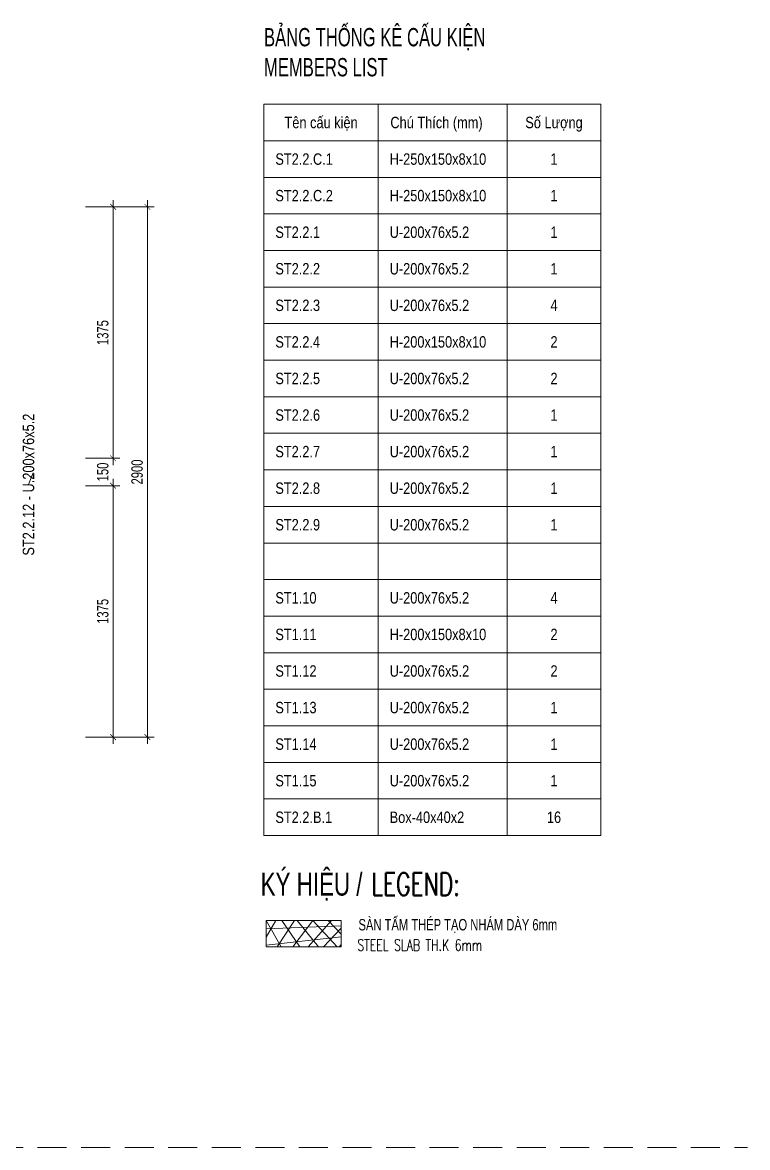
# Model space of a CAD drawing. Header units: millimetres. Extents: x 80771 to 163038, y -101774 to -59328.
# Drawn here: x 115763 to 119727, y -80503 to -74349 of the extents above; entities that cross this region are included whole.
import ezdxf
from ezdxf.enums import TextEntityAlignment as Align

# ---------------------------------------------------------------- set-up
doc = ezdxf.new("R2010")
doc.units = ezdxf.units.MM
doc.linetypes.add('HIDDEN2', pattern=[4.762499999999999, 3.175, -1.5875])
for name, color, linetype, lineweight in [('$0$NDC_S_ANNO', 7, 'Continuous', 20), ('$0$NDC_S_DIM', 1, 'Continuous', 15), ('NDC_S-CONT', 3, 'Continuous', 20), ('NDC_S-HTCH-MAT', 8, 'Continuous', 15), ('NDC_S-TABL', 3, 'Continuous', 20), ('NDC_S-TEXT-EN', 2, 'Continuous', 20), ('NDC_S-TEXT-VIE', 7, 'Continuous', 20), ('NDC_S_BEAM NAME', 7, 'Continuous', 9), ('NDC_S_DIM', 1, 'Continuous', 15), ('NDC_S_HIDDEN', 8, 'HIDDEN2', 13)]:
    doc.layers.add(name, color=color, linetype=linetype, lineweight=lineweight)
doc.styles.add('$0$ARIAL', font='arial.ttf', dxfattribs={"width": 0.8})
doc.styles.add('$0$NDC_DIM', font='', dxfattribs={"width": 0.75})
doc.styles.add('NDC_ARIAL', font='arial.ttf', dxfattribs={"width": 0.85})
doc.styles.add('NDC_DIM', font='', dxfattribs={"width": 0.75})
doc.styles.add('NDC_EN TXT', font='romans.shx', dxfattribs={"width": 0.8})
doc.styles.add('NDC_VIE TXT', font='arial.ttf', dxfattribs={"width": 0.8})
doc.styles.get('$0$NDC_DIM').set_extended_font_data('Dotum')
doc.styles.get('NDC_DIM').set_extended_font_data('Dotum')
doc.dimstyles.new('$0$NDC_dim_iso', dxfattribs={"dimtxt": 2.5, "dimasz": 1, "dimexe": 1.5, "dimexo": 2.5, "dimgap": 1, "dimtad": 1, "dimdec": 0, "dimzin": 0, "dimdsep": 46, "dimtxsty": '$0$NDC_DIM', "dimblk": '$0$DIMMARK', "dimcen": 0.09, "dimdle": 1.2, "dimclrd": 1, "dimclre": 1, "dimclrt": 3, "dimadec": 0, "dimazin": 0, "dimtfac": 1, "dimtdec": 0, "dimtix": 1, "dimtofl": 0, "dimtmove": 0, "dimatfit": 3, "dimfxl": 8, "dimfxlon": 1, "dimtolj": 1, "dimtzin": 0, "dimarcsym": 0})
doc.dimstyles.new('NDC_dim_25', dxfattribs={"dimscale": 25, "dimtxt": 2.5, "dimasz": 1.5, "dimexe": 1.5, "dimexo": 2.5, "dimgap": 1, "dimtad": 1, "dimdec": 0, "dimrnd": 0.001, "dimzin": 0, "dimdsep": 46, "dimtxsty": 'NDC_DIM', "dimblk": 'DIMMARK', "dimcen": 0, "dimdle": 1.2, "dimclrd": 256, "dimclre": 256, "dimclrt": 3, "dimadec": 0, "dimazin": 0, "dimtfac": 1, "dimtdec": 0, "dimtix": 1, "dimtofl": 0, "dimtmove": 2, "dimatfit": 3, "dimfxl": 6, "dimfxlon": 1, "dimtolj": 1, "dimtzin": 0, "dimlwd": -1, "dimlwe": -1, "dimarcsym": 0})

# ---------------------------------------------------------------- blocks, each defined once
blk = doc.blocks.new('DIMMARK')
at = {"layer": 'NDC_S_DIM', "color": 1}
blk.add_line((-1.5, 0), (1, 0), dxfattribs=at)
at = {"layer": 'NDC_S_DIM', "color": 2, "const_width": 0.1}
blk.add_lwpolyline([(-0.4242640687119285, -0.4242640687119285), (0.4242640687119285, 0.4242640687119285)], dxfattribs=at)
blk = doc.blocks.new('*D352')
at = {"layer": 'Defpoints', "color": 0, "transparency": 16777216}
for p in [(115724.774779579, -76882.91578608443), (116257.9892694139, -76882.91578608443), (115724.774779579, -78257.91578608447)]:
    blk.add_point(p, dxfattribs=at)
at = {"layer": 'NDC_S_DIM', "transparency": 16777216}
for p, q in [((116107.9892694139, -76882.91578608443), (116295.4892694139, -76882.91578608443)), ((116257.9892694139, -78220.41578608447), (116257.9892694139, -76920.41578608443)), ((116107.9892694139, -78257.91578608447), (116295.4892694139, -78257.91578608447))]:
    blk.add_line(p, q, dxfattribs=at)
at = {"layer": 'NDC_S_DIM', "transparency": 16777216, "xscale": 37.5, "yscale": 37.5, "zscale": 37.5}
for p, rotation in [((116257.9892694139, -76882.91578608443), 90), ((116257.9892694139, -78257.91578608447), 270)]:
    blk.add_blockref('DIMMARK', p, dxfattribs=dict(at, rotation=rotation))
at = {"layer": 'NDC_S_DIM', "color": 3, "transparency": 16777216, "insert": (116201.6968677857, -77570.41578608446), "char_height": 62.5, "attachment_point": 5, "rotation": 90, "style": 'NDC_DIM'}
blk.add_mtext('\\A1;1375', dxfattribs=at)
blk = doc.blocks.new('*D353')
at = {"layer": 'Defpoints', "color": 0, "transparency": 16777216}
for p in [(115724.774779579, -76732.91578608441), (116257.989269414, -76732.91578608441), (115724.774779579, -76882.91578608443)]:
    blk.add_point(p, dxfattribs=at)
at = {"layer": 'NDC_S_DIM', "transparency": 16777216}
for p, q in [((116257.989269414, -76695.41578608441), (116257.989269414, -76657.91578608441)), ((116107.989269414, -76732.91578608441), (116295.489269414, -76732.91578608441)), ((116107.989269414, -76882.91578608443), (116295.489269414, -76882.91578608443)), ((116257.989269414, -76920.41578608443), (116257.989269414, -76957.91578608443))]:
    blk.add_line(p, q, dxfattribs=at)
at = {"layer": 'NDC_S_DIM', "transparency": 16777216, "xscale": 37.5, "yscale": 37.5, "zscale": 37.5}
for p, rotation in [((116257.989269414, -76732.91578608441), 270), ((116257.989269414, -76882.91578608443), 90)]:
    blk.add_blockref('DIMMARK', p, dxfattribs=dict(at, rotation=rotation))
at = {"layer": 'NDC_S_DIM', "color": 3, "transparency": 16777216, "insert": (116201.6968677857, -76807.91578608443), "char_height": 62.5, "attachment_point": 5, "rotation": 90, "style": 'NDC_DIM'}
blk.add_mtext('\\A1;150', dxfattribs=at)
blk = doc.blocks.new('*D354')
at = {"layer": 'Defpoints', "color": 0, "transparency": 16777216}
for p in [(115724.774779579, -75357.91578608447), (116257.9892694141, -75357.91578608447), (115724.774779579, -76732.91578608441)]:
    blk.add_point(p, dxfattribs=at)
at = {"layer": 'NDC_S_DIM', "transparency": 16777216}
for p, q in [((116107.9892694141, -75357.91578608447), (116295.4892694141, -75357.91578608447)), ((116257.9892694141, -76695.41578608441), (116257.9892694141, -75395.41578608447)), ((116107.9892694141, -76732.91578608441), (116295.4892694141, -76732.91578608441))]:
    blk.add_line(p, q, dxfattribs=at)
at = {"layer": 'NDC_S_DIM', "transparency": 16777216, "xscale": 37.5, "yscale": 37.5, "zscale": 37.5}
for p, rotation in [((116257.9892694141, -75357.91578608447), 90), ((116257.9892694141, -76732.91578608441), 270)]:
    blk.add_blockref('DIMMARK', p, dxfattribs=dict(at, rotation=rotation))
at = {"layer": 'NDC_S_DIM', "color": 3, "transparency": 16777216, "insert": (116201.6968677859, -76045.41578608446), "char_height": 62.5, "attachment_point": 5, "rotation": 90, "style": 'NDC_DIM'}
blk.add_mtext('\\A1;1375', dxfattribs=at)
blk = doc.blocks.new('*D355')
at = {"layer": 'Defpoints', "color": 0, "transparency": 16777216}
for p in [(115724.774779579, -75357.91578608433), (116445.4892694141, -75357.91578608433), (115724.774779579, -78257.91578608447)]:
    blk.add_point(p, dxfattribs=at)
at = {"layer": 'NDC_S_DIM', "transparency": 16777216}
for p, q in [((116295.4892694141, -75357.91578608433), (116482.9892694141, -75357.91578608433)), ((116445.4892694141, -78220.41578608447), (116445.4892694141, -75395.41578608433)), ((116295.4892694141, -78257.91578608447), (116482.9892694141, -78257.91578608447))]:
    blk.add_line(p, q, dxfattribs=at)
at = {"layer": 'NDC_S_DIM', "transparency": 16777216, "xscale": 37.5, "yscale": 37.5, "zscale": 37.5}
for p, rotation in [((116445.4892694141, -75357.91578608433), 90), ((116445.4892694141, -78257.91578608447), 270)]:
    blk.add_blockref('DIMMARK', p, dxfattribs=dict(at, rotation=rotation))
at = {"layer": 'NDC_S_DIM', "color": 3, "transparency": 16777216, "insert": (116389.1968677859, -76807.91578608441), "char_height": 62.5, "attachment_point": 5, "rotation": 90, "style": 'NDC_DIM'}
blk.add_mtext('\\A1;2900', dxfattribs=at)
blk = doc.blocks.new('$0$DIMMARK')
at = {"layer": '$0$NDC_S_DIM', "color": 1}
blk.add_line((-1.5, 0), (1, 0), dxfattribs=at)
at = {"layer": '$0$NDC_S_DIM', "color": 2, "const_width": 0.1}
blk.add_lwpolyline([(-0.4242640687119285, -0.4242640687119285), (0.4242640687119285, 0.4242640687119285)], dxfattribs=at)
blk = doc.blocks.new('*U6')
at = {"layer": '$0$NDC_S_ANNO', "ltscale": 0.8, "style": '$0$ARIAL', "width": 0.8, "flags": 1}
blk.add_attdef('CHU_THICH', text='', height=2.5, dxfattribs=at).set_placement((0, 0), align=Align.MIDDLE_CENTER)
at = {"layer": '$0$NDC_S_ANNO', "ltscale": 0.8, "style": '$0$ARIAL', "width": 0.8}
blk.add_attdef('TEN', text='', height=2.5, dxfattribs=at).set_placement((-2.578270345291724, 1.026458553720925), align=Align.MIDDLE_CENTER)
at = {"layer": 'Defpoints'}
blk.add_leader([(0, 0), (-2.578270345291724, 1.026458553720925)], dimstyle='$0$NDC_dim_iso', override={"dimgap": 0.625, "dimtad": 0}, dxfattribs=at)

msp = doc.modelspace()

# ---------------------------------------------------------------- hatches: boundary and pattern name
at = {"layer": 'NDC_S-HTCH-MAT', "linetype": 'Continuous'}
h = msp.add_hatch(dxfattribs=at)
h.set_pattern_fill('NET3', color=256, scale=25)
h.set_pattern_definition([(0, (-271901787.9706038, -1159080352.534422), (0, 79.375), []), (59.99999999999999, (-271901787.9706038, -1159080352.534422), (-68.74076642538981, 39.68750000000001), []), (120, (-271901787.9706038, -1159080352.534422), (-68.74076642538982, -39.68749999999998), [])])
h.paths.add_polyline_path([(117095.4732031677, -79260.63915135108), (117505.1960920546, -79260.63915111266), (117505.1960920546, -79404.66401793204), (117095.4732032869, -79404.66401817046)])

# ---------------------------------------------------------------- linework, layer by layer
at = {"layer": 'NDC_S-CONT'}
msp.add_lwpolyline([(117095.4732031677, -79260.63915135108), (117505.1960920546, -79260.63915111266), (117505.1960920546, -79404.66401793204), (117095.4732032869, -79404.66401817046)], close=True, dxfattribs=at)
at = {"layer": 'NDC_S-TABL'}
for p, q in [((117082.6082336161, -74796.40627201418), (117082.6082336161, -78796.40627331495)), ((117082.6082336161, -74796.40627201418), (118924.9227483723, -74796.40627201418)), ((117707.6082336161, -74796.40627201418), (117707.6082336161, -78796.40627331495)), ((118412.4227483723, -74796.40627201418), (118412.4227480147, -78796.40627331495)), ((118924.9227483723, -74796.40627201418), (118924.9227480147, -78796.40627331495)), ((117082.6082336161, -74996.40627201418), (118924.9227483723, -74996.40627201418)), ((117082.6082334969, -75196.40627201418), (118924.9227482531, -75196.40627249102)), ((117082.6082336161, -75396.40627201418), (118924.9227482531, -75396.40627249102)), ((117082.6082336161, -75596.40627201418), (118924.9227483723, -75596.40627249102)), ((117082.6082336161, -75796.40627201418), (118924.9227483723, -75796.40627249102)), ((117082.6082336161, -75996.40627201418), (118924.9227483723, -75996.40627201418)), ((117082.6082336161, -76196.40627201418), (118924.9227483723, -76196.40627201418)), ((117082.6082336161, -76396.40627201418), (118924.9227482531, -76396.40627249102)), ((117082.6082336161, -76596.40627201418), (118924.9227482531, -76596.40627249102)), ((117082.6082334373, -76796.4062722526), (118924.9227481935, -76796.4062722526)), ((117082.6082334373, -76996.40627237031), (118924.9227481935, -76996.40627237031)), ((117082.6082334373, -77196.40627248802), (118924.9227481935, -77196.40627248802)), ((117082.6082334373, -77396.40627260572), (118924.9227481935, -77396.40627260572)), ((117082.6082336161, -77596.40627260572), (118924.9227482531, -77596.40627308255)), ((117082.6082336161, -77796.40627260572), (118924.9227482531, -77796.40627308255)), ((117082.6082334373, -77996.40627284413), (118924.9227481935, -77996.40627284413)), ((117082.6082334373, -78196.40627296183), (118924.9227481935, -78196.40627296183)), ((117082.6082334373, -78396.40627307954), (118924.9227481935, -78396.40627307954)), ((117082.6082334373, -78596.40627319725), (118924.9227481935, -78596.40627319725)), ((117082.6082334373, -78796.40627331495), (118924.9227481935, -78796.40627331495))]:
    msp.add_line(p, q, dxfattribs=at)
at = {"layer": 'NDC_S_HIDDEN', "ltscale": 50}
msp.add_line((101795.9332159014, -80502.69353481606), (119726.5097774804, -80502.69353481606), dxfattribs=at)

# ---------------------------------------------------------------- block references
at = {"layer": 'NDC_S_BEAM NAME', "xscale": 25, "yscale": 25, "zscale": 25, "rotation": 90}
msp.add_blockref('*U6', (115820.9180367404, -76812.68795718285), dxfattribs=at).add_auto_attribs({'TEN': 'ST2.2.12 - U.200x76x5.2'})

# ---------------------------------------------------------------- texts
at = {"layer": 'NDC_S-TEXT-EN', "style": 'NDC_EN TXT', "width": 0.7}
for s, height, p in [('LEGEND:', 125, (117671.002432153, -79124.88835455618)), ('STEEL SLAB TH.K 6mm', 62.49999999999999, (117593.3256890032, -79426.77829934798))]:
    msp.add_text(s, height=height, dxfattribs=at).set_placement(p)
at = {"layer": 'NDC_S-TEXT-VIE', "style": 'NDC_VIE TXT'}
for s, height, width, p in [('BẢNG THỐNG KÊ CẤU KIỆN', 100, 0.65, (117083.0532374833, -74379.65905602793)), ('MEMBERS LIST', 100, 0.65, (117083.0532374833, -74543.92517908434)), ('KÝ HIỆU /', 125, 0.7, (117064.6180898998, -78999.88835503302))]:
    msp.add_text(s, height=height, dxfattribs=dict(at, width=width)).set_placement(p, align=Align.TOP_LEFT)
at = {"layer": 'NDC_S-TEXT-VIE', "style": 'NDC_ARIAL', "width": 0.8}
for s, p in [('Tên cấu kiện', (117395.1082336161, -74896.40627201418)), ('Chú Thích (mm)', (118026.2480196211, -74896.40627201418)), ('Số Lượng', (118668.6727482531, -74896.40627201418)), ('1', (118668.6727483723, -75096.40627201418)), ('1', (118668.6727483206, -75296.4062720142)), ('1', (118668.6727483723, -75496.40627201418)), ('1', (118668.6727483206, -75696.40627201418)), ('4', (118668.6727483723, -75896.4062718982)), ('2', (118668.6727483723, -76096.4062718982)), ('2', (118668.6727481653, -76296.40627201418)), ('1', (118668.6727481135, -76496.40627201418)), ('1', (118668.6727483723, -76696.40627213662)), ('1', (118668.6727483723, -76896.40627225433)), ('1', (118668.6727483723, -77096.40627237204)), ('4', (118668.6727483723, -77496.40627248974)), ('2', (118668.6727483723, -77696.40627248974)), ('2', (118668.6727481652, -77896.40627260572)), ('1', (118668.6727481135, -78096.40627260572)), ('1', (118668.6727483723, -78296.40627272816)), ('1', (118668.6727483723, -78496.40627284588)), ('16', (118668.6727483723, -78696.40627248674))]:
    msp.add_text(s, height=62.49999999999999, dxfattribs=at).set_placement(p, align=Align.MIDDLE_CENTER)
for s, p in [('ST2.2.C.1', (117145.1082336161, -75096.40627201418)), ('H-250x150x8x10', (117770.1082336161, -75096.40627201418)), ('ST2.2.C.2', (117145.1082335644, -75296.4062720142)), ('H-250x150x8x10', (117770.1082335644, -75296.4062720142)), ('ST2.2.1', (117145.1082336161, -75496.40627201418)), ('U-200x76x5.2', (117770.1082336161, -75496.40627201418)), ('ST2.2.2', (117145.1082335644, -75696.40627201418)), ('U-200x76x5.2', (117770.1082335644, -75696.40627201418)), ('ST2.2.3', (117145.1082336161, -75896.4062718982)), ('U-200x76x5.2', (117770.1082336161, -75896.4062718982)), ('ST2.2.4', (117145.1082336161, -76096.4062718982)), ('H-200x150x8x10', (117770.1082336161, -76096.4062718982)), ('ST2.2.5', (117145.1082334091, -76296.40627201418)), ('U-200x76x5.2', (117770.1082334091, -76296.40627201418)), ('ST2.2.6', (117145.1082333573, -76496.40627201418)), ('U-200x76x5.2', (117770.1082333573, -76496.40627201418)), ('ST2.2.7', (117145.1082336161, -76696.40627213662)), ('U-200x76x5.2', (117770.1082336161, -76696.40627213662)), ('ST2.2.8', (117145.1082336161, -76896.40627225433)), ('U-200x76x5.2', (117770.1082336161, -76896.40627225433)), ('ST2.2.9', (117145.1082336161, -77096.40627237204)), ('U-200x76x5.2', (117770.1082336161, -77096.40627237204)), ('ST1.10', (117145.1082336161, -77496.40627248974)), ('U-200x76x5.2', (117770.1082336161, -77496.40627248974)), ('ST1.11', (117145.1082336161, -77696.40627248974)), ('H-200x150x8x10', (117770.1082336161, -77696.40627248974)), ('ST1.12', (117145.108233409, -77896.40627260572)), ('U-200x76x5.2', (117770.108233409, -77896.40627260572)), ('ST1.13', (117145.1082333573, -78096.40627260572)), ('U-200x76x5.2', (117770.1082333573, -78096.40627260572)), ('ST1.14', (117145.1082336161, -78296.40627272816)), ('U-200x76x5.2', (117770.1082336161, -78296.40627272816)), ('ST1.15', (117145.1082336161, -78496.40627284588)), ('U-200x76x5.2', (117770.1082336161, -78496.40627284588)), ('ST2.2.B.1', (117145.1082336161, -78696.40627248674)), ('Box-40x40x2', (117770.1082336161, -78696.40627248674))]:
    msp.add_text(s, height=62.49999999999999, dxfattribs=at).set_placement(p, align=Align.MIDDLE_LEFT)
at = {"layer": 'NDC_S-TEXT-VIE', "style": 'NDC_VIE TXT', "width": 0.7}
msp.add_text('SÀN TẤM THÉP TẠO NHÁM DÀY 6mm', height=62.49999999999999, dxfattribs=at).set_placement((117599.7117085908, -79315.30991245947))

# ---------------------------------------------------------------- dimensions: what is measured, and where the dimension line sits
at = {"layer": 'NDC_S_DIM'}
for base, p1, p2, picture, middle in [((116257.9892694141, -75357.91578608447), (115724.7747795789, -76732.91578608438), (115724.7747795789, -75357.91578608444), '*D354', (116201.6968677859, -76045.41578608446)), ((116445.4892694141, -75357.91578608433), (115724.7747795789, -78257.91578608444), (115724.7747795789, -75357.9157860843), '*D355', (116389.1968677859, -76807.91578608441)), ((116257.989269414, -76732.91578608441), (115724.7747795789, -76882.9157860844), (115724.7747795789, -76732.91578608438), '*D353', (116201.6968677857, -76807.91578608443)), ((116257.9892694139, -76882.91578608443), (115724.7747795789, -78257.91578608444), (115724.7747795789, -76882.9157860844), '*D352', (116201.6968677857, -77570.41578608446))]:
    dim = msp.add_linear_dim(base=base, p1=p1, p2=p2, angle=90, dimstyle='NDC_dim_25', dxfattribs=at)
    dim.commit()
    dim.dimension.update_dxf_attribs({"geometry": picture, "text_midpoint": middle})

doc.saveas('drawing.dxf')
